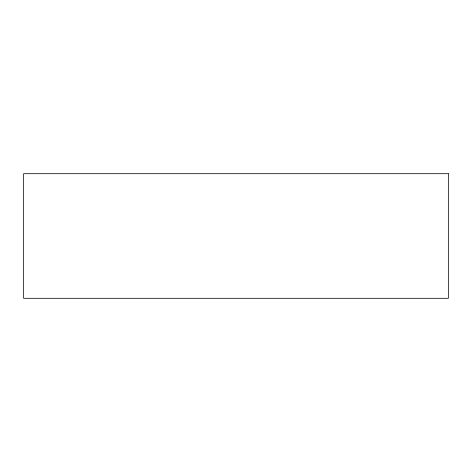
<?xml version="1.0" encoding="UTF-8"?>
<svg xmlns="http://www.w3.org/2000/svg" width="472" height="472" viewBox="0 0 472 472"><rect width="100%" height="100%" fill="white"/><g stroke="black" fill="none" stroke-linecap="round" stroke-linejoin="round"><path stroke-width="0.71" d="M448.4 173.696L23.6 173.696L23.6 298.304L448.4 298.304L448.4 173.696"/></g></svg>
